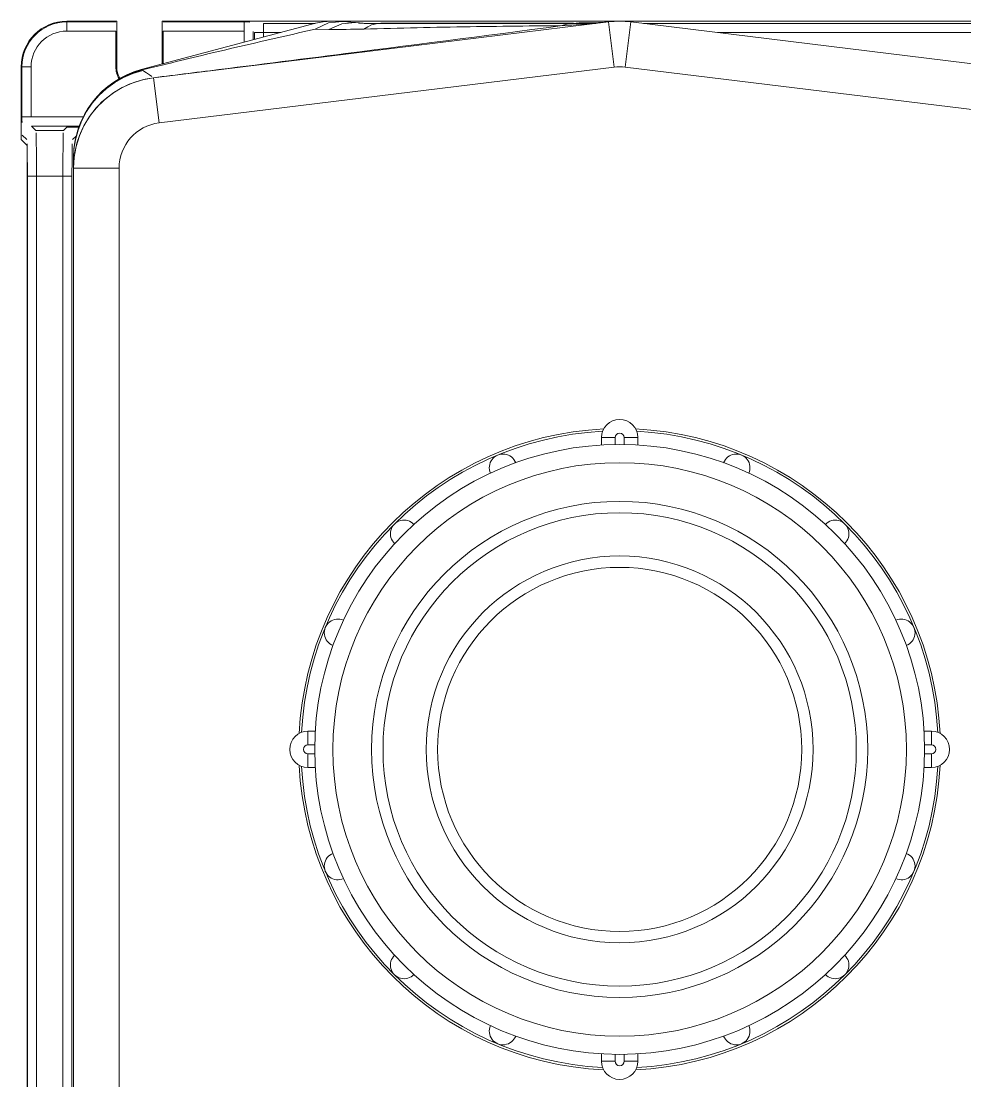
# Model space of a CAD drawing. Units: millimetres at full size. Extents: x -21196 to 21204, y -11807 to 11807.
# Drawn here: x -14493 to -14285.7, y -7192.9 to -6960.1 of the extents above; entities that cross this region are included whole.
import ezdxf

# ---------------------------------------------------------------- set-up
doc = ezdxf.new("R2010")
doc.units = ezdxf.units.MM
doc.header["$LTSCALE"] = 0.5
doc.layers.add('0-D_ボイラ設備-高圧ボイラ設備(241129配置図菊池追記(立面図).jww)(機器配置図 260128.dwg)', color=7, linetype='Continuous', lineweight=9)

msp = doc.modelspace()

# ---------------------------------------------------------------- linework, layer by layer
at = {"layer": '0-D_ボイラ設備-高圧ボイラ設備(241129配置図菊池追記(立面図).jww)(機器配置図 260128.dwg)'}
for p, q in [((-14482.9993, -6960.0621), (-14482.9993, -6962.237)), ((-14471.9993, -6960.0621), (-14482.9993, -6960.0621)), ((-14482.9993, -6960.2373), (-14472.1744, -6960.2373)), ((-14471.9993, -6960.0621), (-14471.9993, -6970.0621)), ((-14466.6351, -6970.6967), (-14429.1351, -6960.7328)), ((-14463.9366, -6972.4897), (-14363.9366, -6960.2112)), ((-14461.9993, -6969.4649), (-14461.9993, -6960.0621)), ((-14461.9993, -6960.0621), (-14196.9993, -6960.0621)), ((-14461.8241, -6960.2373), (-14443.999, -6960.2373)), ((-14443.999, -6964.6822), (-14443.999, -6960.2373)), ((-14443.3801, -6960.2381), (-14443.999, -6960.2373)), ((-14442.7762, -6960.2406), (-14443.3801, -6960.2381)), ((-14439.754, -6960.5515), (-14428.3964, -6960.5515)), ((-14439.754, -6960.5515), (-14439.754, -6963.5543)), ((-14425.4474, -6960.4291), (-14428.4166, -6961.8036)), ((-14422.3991, -6960.1263), (-14425.4474, -6960.4291)), ((-14422.5211, -6960.6138), (-14425.3902, -6961.851)), ((-14419.5857, -6960.3521), (-14422.5211, -6960.6138)), ((-14422.3991, -6960.1263), (-14419.5857, -6960.3521)), ((-14419.5687, -6960.3534), (-14417.0111, -6960.5587)), ((-14418.2515, -6960.5177), (-14418.8922, -6960.4793)), ((-14417.6102, -6960.545), (-14418.2515, -6960.5177)), ((-14416.8162, -6960.5682), (-14417.6102, -6960.545)), ((-14366.708, -6960.5515), (-14417.1012, -6960.5515)), ((-14415.9964, -6960.8874), (-14416.8488, -6961.2687)), ((-14416.022, -6960.5813), (-14416.8162, -6960.5682)), ((-14415.0612, -6960.5857), (-14416.022, -6960.5813)), ((-14414.9886, -6960.6112), (-14415.9964, -6960.8874)), ((-14414.1003, -6960.5794), (-14415.0612, -6960.5857)), ((-14413.9708, -6960.5168), (-14414.9886, -6960.6112)), ((-14413.0137, -6960.5142), (-14413.9735, -6960.5168)), ((-14412.0539, -6960.5116), (-14413.0137, -6960.5142)), ((-14411.0941, -6960.5089), (-14412.0539, -6960.5116)), ((-14410.1343, -6960.5063), (-14411.0941, -6960.5089)), ((-14409.1746, -6960.5036), (-14410.1343, -6960.5063)), ((-14408.2148, -6960.5009), (-14409.1746, -6960.5036)), ((-14407.255, -6960.4982), (-14408.2148, -6960.5009)), ((-14406.2952, -6960.4956), (-14407.255, -6960.4982)), ((-14405.3354, -6960.493), (-14406.2952, -6960.4956)), ((-14404.3756, -6960.4905), (-14405.3354, -6960.493)), ((-14403.4158, -6960.4881), (-14404.3756, -6960.4905)), ((-14402.4561, -6960.4857), (-14403.4158, -6960.4881)), ((-14401.4963, -6960.4834), (-14402.4561, -6960.4857)), ((-14400.5365, -6960.4813), (-14401.4963, -6960.4834)), ((-14399.427, -6960.479), (-14400.5365, -6960.4813)), ((-14398.3174, -6960.4768), (-14399.427, -6960.479)), ((-14397.2079, -6960.4748), (-14398.3174, -6960.4768)), ((-14396.0984, -6960.473), (-14397.2079, -6960.4748)), ((-14394.9889, -6960.4713), (-14396.0984, -6960.473)), ((-14393.8794, -6960.4698), (-14394.9889, -6960.4713)), ((-14392.7698, -6960.4684), (-14393.8794, -6960.4698)), ((-14391.6603, -6960.4671), (-14392.7698, -6960.4684)), ((-14390.5508, -6960.466), (-14391.6603, -6960.4671)), ((-14389.4413, -6960.465), (-14390.5508, -6960.466)), ((-14388.3317, -6960.4642), (-14389.4413, -6960.465)), ((-14387.2222, -6960.4634), (-14388.3317, -6960.4642)), ((-14386.1127, -6960.4628), (-14387.2222, -6960.4634)), ((-14385.0032, -6960.4623), (-14386.1127, -6960.4628)), ((-14383.8936, -6960.4618), (-14385.0032, -6960.4623)), ((-14382.9518, -6960.4616), (-14383.8936, -6960.4618)), ((-14382.0099, -6960.4613), (-14382.9518, -6960.4616)), ((-14381.0681, -6960.4612), (-14382.0099, -6960.4613)), ((-14380.1262, -6960.4611), (-14381.0681, -6960.4612)), ((-14379.1844, -6960.461), (-14380.1262, -6960.4611)), ((-14378.2425, -6960.4609), (-14379.1844, -6960.461)), ((-14377.3007, -6960.4609), (-14378.2425, -6960.4609)), ((-14376.3588, -6960.4609), (-14377.3007, -6960.4609)), ((-14375.417, -6960.4609), (-14376.3588, -6960.4609)), ((-14374.4751, -6960.4608), (-14375.417, -6960.4609)), ((-14373.5333, -6960.4608), (-14374.4751, -6960.4608)), ((-14372.8974, -6960.6062), (-14374.1177, -6961.037)), ((-14372.5914, -6960.4608), (-14373.5333, -6960.4608)), ((-14372.9171, -6960.962), (-14373.5174, -6960.9996)), ((-14371.992, -6960.9035), (-14372.9171, -6960.962)), ((-14371.6592, -6960.4607), (-14372.8974, -6960.6062)), ((-14371.6496, -6960.4607), (-14372.5914, -6960.4608)), ((-14371.067, -6960.8427), (-14371.992, -6960.9035)), ((-14370.4113, -6960.458), (-14371.087, -6960.4602)), ((-14370.1423, -6960.7784), (-14371.067, -6960.8427)), ((-14369.7357, -6960.454), (-14370.4113, -6960.458)), ((-14369.218, -6960.7089), (-14370.1423, -6960.7784)), ((-14369.0601, -6960.4477), (-14369.7357, -6960.454)), ((-14368.2943, -6960.6329), (-14369.218, -6960.7089)), ((-14368.2472, -6960.437), (-14369.0601, -6960.4477)), ((-14367.4228, -6960.5543), (-14368.2943, -6960.6329)), ((-14367.4343, -6960.4219), (-14368.2472, -6960.437)), ((-14366.7989, -6960.406), (-14367.4343, -6960.4219)), ((-14366.5517, -6960.4707), (-14367.4228, -6960.5543)), ((-14366.1638, -6960.3838), (-14366.7989, -6960.406)), ((-14365.6809, -6960.3843), (-14366.5517, -6960.4707)), ((-14365.2826, -6960.3425), (-14366.1638, -6960.3838)), ((-14364.8102, -6960.2971), (-14365.6809, -6960.3843)), ((-14363.9393, -6960.2114), (-14364.8102, -6960.2971)), ((-14361.5013, -6960.062), (-14363.9393, -6960.2114)), ((-14362.718, -6970.1367), (-14363.9366, -6960.2112)), ((-14359.0632, -6960.2111), (-14361.5013, -6960.062)), ((-14356.2906, -6960.5515), (-14251.2791, -6960.5515)), ((-14472.2087, -6962.237), (-14482.9993, -6962.237)), ((-14472.2087, -6970.0621), (-14472.2087, -6962.237)), ((-14461.7898, -6962.237), (-14461.7898, -6969.4092)), ((-14443.999, -6962.237), (-14461.7898, -6962.237)), ((-14441.9993, -6962.3056), (-14441.9993, -6964.1508)), ((-14441.7537, -6962.5512), (-14435.9788, -6962.5512)), ((-14441.7537, -6964.0856), (-14441.7537, -6962.5512)), ((-14433.3985, -6962.9558), (-14435.0595, -6963.3383)), ((-14431.7376, -6962.5727), (-14433.3985, -6962.9558)), ((-14430.077, -6962.1888), (-14431.7376, -6962.5727)), ((-14428.4166, -6961.8036), (-14430.077, -6962.1888)), ((-14425.3902, -6961.851), (-14428.4166, -6961.8036)), ((-14424.4413, -6961.8559), (-14425.3902, -6961.851)), ((-14423.4923, -6961.8622), (-14424.4413, -6961.8559)), ((-14422.5433, -6961.8657), (-14423.4923, -6961.8622)), ((-14421.5944, -6961.8623), (-14422.5433, -6961.8657)), ((-14420.6161, -6961.8484), (-14421.5944, -6961.8623)), ((-14419.6378, -6961.8272), (-14420.6161, -6961.8484)), ((-14418.6595, -6961.803), (-14419.6378, -6961.8272)), ((-14417.6813, -6961.7803), (-14418.6595, -6961.803)), ((-14416.8488, -6961.2687), (-14417.6813, -6961.7803)), ((-14416.2242, -6961.7476), (-14417.6813, -6961.7803)), ((-14414.7671, -6961.7141), (-14416.2242, -6961.7476)), ((-14413.31, -6961.68), (-14414.7671, -6961.7141)), ((-14411.8529, -6961.6455), (-14413.31, -6961.68)), ((-14410.3959, -6961.6109), (-14411.8529, -6961.6455)), ((-14408.9388, -6961.5762), (-14410.3959, -6961.6109)), ((-14407.4817, -6961.5417), (-14408.9388, -6961.5762)), ((-14406.0246, -6961.5076), (-14407.4817, -6961.5417)), ((-14404.5676, -6961.4741), (-14406.0246, -6961.5076)), ((-14403.1104, -6961.4414), (-14404.5676, -6961.4741)), ((-14401.6533, -6961.4097), (-14403.1104, -6961.4414)), ((-14400.1962, -6961.3792), (-14401.6533, -6961.4097)), ((-14398.739, -6961.3501), (-14400.1962, -6961.3792)), ((-14397.2818, -6961.3225), (-14398.739, -6961.3501)), ((-14395.8246, -6961.2967), (-14397.2818, -6961.3225)), ((-14394.3776, -6961.273), (-14395.8246, -6961.2967)), ((-14392.9306, -6961.2511), (-14394.3776, -6961.273)), ((-14393.404, -6963.5472), (-14390.2589, -6963.1399)), ((-14391.4835, -6961.2307), (-14392.9306, -6961.2511)), ((-14390.0364, -6961.2117), (-14391.4835, -6961.2307)), ((-14390.2589, -6963.1399), (-14387.1139, -6962.7318)), ((-14388.5893, -6961.1939), (-14390.0364, -6961.2117)), ((-14387.1421, -6961.177), (-14388.5893, -6961.1939)), ((-14385.695, -6961.161), (-14387.1421, -6961.177)), ((-14387.1139, -6962.7318), (-14383.969, -6962.323)), ((-14384.2478, -6961.1455), (-14385.695, -6961.161)), ((-14382.8007, -6961.1304), (-14384.2478, -6961.1455)), ((-14383.969, -6962.323), (-14380.8243, -6961.9134)), ((-14381.3535, -6961.1155), (-14382.8007, -6961.1304)), ((-14379.9063, -6961.1006), (-14381.3535, -6961.1155)), ((-14380.8243, -6961.9134), (-14377.6796, -6961.5029)), ((-14378.4592, -6961.0855), (-14379.9063, -6961.1006)), ((-14377.012, -6961.07), (-14378.4592, -6961.0855)), ((-14377.6796, -6961.5029), (-14374.535, -6961.0917)), ((-14375.5649, -6961.0539), (-14377.012, -6961.07)), ((-14374.1177, -6961.037), (-14375.5649, -6961.0539)), ((-14373.5174, -6960.9996), (-14374.1177, -6961.037)), ((-14217.2791, -6962.5512), (-14340.0043, -6962.5512)), ((-14445.0245, -6965.6373), (-14446.6845, -6966.0239)), ((-14443.3642, -6965.2521), (-14445.0245, -6965.6373)), ((-14441.7035, -6964.8681), (-14443.3642, -6965.2521)), ((-14440.0426, -6964.4851), (-14441.7035, -6964.8681)), ((-14438.3816, -6964.1026), (-14440.0426, -6964.4851)), ((-14436.7206, -6963.7204), (-14438.3816, -6964.1026)), ((-14435.0595, -6963.3383), (-14436.7206, -6963.7204)), ((-14412.2766, -6965.9747), (-14409.131, -6965.572)), ((-14409.131, -6965.572), (-14405.9854, -6965.1685)), ((-14405.9854, -6965.1685), (-14402.8399, -6964.7643)), ((-14402.8399, -6964.7643), (-14399.6945, -6964.3594)), ((-14399.6945, -6964.3594), (-14396.5492, -6963.9537)), ((-14396.5492, -6963.9537), (-14393.404, -6963.5472)), ((-14454.2571, -6967.8164), (-14455.1944, -6968.0423)), ((-14453.3196, -6967.5914), (-14454.2571, -6967.8164)), ((-14451.6617, -6967.1958), (-14453.3196, -6967.5914)), ((-14450.0032, -6966.8029), (-14451.6617, -6967.1958)), ((-14448.3441, -6966.4123), (-14450.0032, -6966.8029)), ((-14446.6845, -6966.0239), (-14448.3441, -6966.4123)), ((-14429.6637, -6968.1871), (-14427.6763, -6967.9354)), ((-14427.6763, -6967.9354), (-14425.6889, -6967.6834)), ((-14425.6889, -6967.6834), (-14423.7015, -6967.431)), ((-14423.7015, -6967.431), (-14421.7142, -6967.1784)), ((-14421.7142, -6967.1784), (-14418.5683, -6966.7779)), ((-14418.5683, -6966.7779), (-14415.4224, -6966.3766)), ((-14415.4224, -6966.3766), (-14412.2766, -6965.9747)), ((-14490.8244, -6970.0621), (-14492.9993, -6970.0621)), ((-14492.8241, -6981.0968), (-14492.8241, -6970.0621)), ((-14490.8244, -6970.0621), (-14490.8244, -6981.0968)), ((-14463.625, -6970.0968), (-14464.5616, -6970.3256)), ((-14462.6884, -6969.8679), (-14463.625, -6970.0968)), ((-14362.718, -6970.1367), (-14462.718, -6982.4151)), ((-14461.7518, -6969.6389), (-14462.6884, -6969.8679)), ((-14460.8153, -6969.4099), (-14461.7518, -6969.6389)), ((-14459.8787, -6969.181), (-14460.8153, -6969.4099)), ((-14458.9421, -6968.9524), (-14459.8787, -6969.181)), ((-14458.0053, -6968.7241), (-14458.9421, -6968.9524)), ((-14457.0685, -6968.4962), (-14458.0053, -6968.7241)), ((-14456.1315, -6968.2689), (-14457.0685, -6968.4962)), ((-14455.1944, -6968.0423), (-14456.1315, -6968.2689)), ((-14447.5524, -6970.4384), (-14445.5646, -6970.1896)), ((-14445.5646, -6970.1896), (-14443.5768, -6969.9405)), ((-14443.5768, -6969.9405), (-14441.5891, -6969.691)), ((-14441.5891, -6969.691), (-14439.6014, -6969.4411)), ((-14439.6014, -6969.4411), (-14437.6138, -6969.191)), ((-14437.6138, -6969.191), (-14435.6262, -6968.9405)), ((-14435.6262, -6968.9405), (-14433.6387, -6968.6897)), ((-14433.6387, -6968.6897), (-14431.6512, -6968.4386)), ((-14431.6512, -6968.4386), (-14429.6637, -6968.1871)), ((-14470.6442, -6972.3656), (-14472.5876, -6973.4995)), ((-14470.504, -6972.4201), (-14472.4535, -6973.5377)), ((-14468.5846, -6971.456), (-14470.6442, -6972.3656)), ((-14468.4405, -6971.5271), (-14470.504, -6972.4201)), ((-14466.435, -6970.7823), (-14468.5846, -6971.456)), ((-14466.2891, -6970.8702), (-14468.4405, -6971.5271)), ((-14465.4982, -6970.5542), (-14466.435, -6970.7823)), ((-14463.9471, -6972.4804), (-14466.3228, -6972.9202)), ((-14463.9395, -6972.4894), (-14466.3151, -6972.9284)), ((-14466.2891, -6970.8702), (-14465.4593, -6971.3957)), ((-14464.5616, -6970.3256), (-14465.4982, -6970.5542)), ((-14465.4593, -6971.3957), (-14464.7766, -6971.8639)), ((-14464.7766, -6971.8639), (-14464.283, -6972.2242)), ((-14463.9471, -6972.4804), (-14462.9918, -6972.3616)), ((-14462.718, -6982.4151), (-14463.9366, -6972.4897)), ((-14462.9918, -6972.3616), (-14462.0365, -6972.2428)), ((-14462.0365, -6972.2428), (-14461.0811, -6972.1239)), ((-14461.0811, -6972.1239), (-14460.1258, -6972.0052)), ((-14460.1258, -6972.0052), (-14459.1705, -6971.8864)), ((-14459.1705, -6971.8864), (-14458.2152, -6971.7676)), ((-14458.2152, -6971.7676), (-14457.2599, -6971.6488)), ((-14457.2599, -6971.6488), (-14456.3046, -6971.5299)), ((-14456.3046, -6971.5299), (-14455.3493, -6971.4111)), ((-14455.3493, -6971.4111), (-14454.3939, -6971.2921)), ((-14454.3939, -6971.2921), (-14453.4387, -6971.1732)), ((-14453.4387, -6971.1732), (-14452.4834, -6971.0541)), ((-14452.4834, -6971.0541), (-14451.5281, -6970.935)), ((-14451.5281, -6970.935), (-14449.5402, -6970.6869)), ((-14449.5402, -6970.6869), (-14447.5524, -6970.4384)), ((-14474.3902, -6974.8434), (-14476.029, -6976.3801)), ((-14474.2643, -6974.866), (-14475.9134, -6976.388)), ((-14472.5876, -6973.4995), (-14474.3902, -6974.8434)), ((-14472.4535, -6973.5377), (-14474.2643, -6974.866)), ((-14470.8293, -6974.6385), (-14472.8944, -6975.892)), ((-14470.822, -6974.6456), (-14472.8874, -6975.8987)), ((-14468.628, -6973.6431), (-14470.8293, -6974.6385)), ((-14468.6205, -6973.6507), (-14470.822, -6974.6456)), ((-14466.3228, -6972.9202), (-14468.628, -6973.6431)), ((-14466.3151, -6972.9284), (-14468.6205, -6973.6507)), ((-14476.029, -6976.3801), (-14477.4833, -6978.0902)), ((-14475.9134, -6976.388), (-14477.38, -6978.0845)), ((-14472.8944, -6975.892), (-14474.7932, -6977.3852)), ((-14472.8874, -6975.8987), (-14474.7867, -6977.3918)), ((-14477.4833, -6978.0902), (-14478.7345, -6979.9518)), ((-14477.38, -6978.0845), (-14478.6454, -6979.9339)), ((-14476.4979, -6979.0963), (-14477.9838, -6981.0004)), ((-14476.4921, -6979.1029), (-14477.9787, -6981.0071)), ((-14474.7932, -6977.3852), (-14476.4979, -6979.0963)), ((-14474.7867, -6977.3918), (-14476.4921, -6979.1029)), ((-14479.3953, -6981.0968), (-14492.8241, -6981.0968)), ((-14492.8241, -6981.0968), (-14492.8233, -6981.7156)), ((-14492.8233, -6981.7156), (-14492.8208, -6982.3195)), ((-14479.6937, -6981.913), (-14480.5115, -6983.9965)), ((-14478.7345, -6979.9518), (-14479.7668, -6981.9415)), ((-14478.6454, -6979.9339), (-14479.6937, -6981.913)), ((-14477.9838, -6981.0004), (-14479.2292, -6983.0697)), ((-14477.9787, -6981.0071), (-14479.2249, -6983.0767)), ((-14489.7747, -6984.0776), (-14483.7002, -6984.0776)), ((-14483.7002, -6984.0776), (-14482.9647, -6983.342)), ((-14482.9647, -6983.342), (-14480.3493, -6983.342)), ((-14480.567, -6984.0339), (-14481.125, -6986.2023)), ((-14480.5115, -6983.9965), (-14481.0886, -6986.1581)), ((-14479.7668, -6981.9415), (-14480.567, -6984.0339)), ((-14479.2292, -6983.0697), (-14480.2158, -6985.274)), ((-14479.2249, -6983.0767), (-14480.2125, -6985.2815)), ((-14491.7744, -6986.0773), (-14492.7555, -6985.0961)), ((-14489.7122, -6985.2221), (-14489.7321, -6984.6096)), ((-14489.6938, -6986.0479), (-14489.7122, -6985.2221)), ((-14489.6775, -6987.067), (-14489.6938, -6986.0479)), ((-14483.781, -6986.0479), (-14483.7974, -6987.067)), ((-14483.7627, -6985.2221), (-14483.781, -6986.0479)), ((-14483.7428, -6984.6096), (-14483.7627, -6985.2221)), ((-14480.9993, -6985.376), (-14481.7005, -6986.0773)), ((-14481.125, -6986.2023), (-14481.4055, -6988.1051)), ((-14481.0886, -6986.1581), (-14481.3963, -6988.1509)), ((-14480.2158, -6985.274), (-14480.9292, -6987.5811)), ((-14480.2125, -6985.2815), (-14480.9269, -6987.5892)), ((-14491.6935, -6987.6535), (-14491.7119, -6986.9929)), ((-14491.6903, -6989.3787), (-14491.7046, -6988.6653)), ((-14491.6772, -6988.4688), (-14491.6935, -6987.6535)), ((-14491.6633, -6989.4191), (-14491.6772, -6988.4688)), ((-14489.6636, -6988.2548), (-14489.6775, -6987.067)), ((-14489.6523, -6989.5829), (-14489.6636, -6988.2548)), ((-14483.8113, -6988.2548), (-14483.8225, -6989.5829)), ((-14483.7974, -6987.067), (-14483.8113, -6988.2548)), ((-14481.7977, -6988.4688), (-14481.8116, -6989.4191)), ((-14481.7813, -6987.6535), (-14481.7977, -6988.4688)), ((-14481.763, -6986.9929), (-14481.7813, -6987.6535)), ((-14481.4055, -6988.1051), (-14481.4993, -6990.026)), ((-14481.3963, -6988.1509), (-14481.4993, -6990.1645)), ((-14480.9292, -6987.5811), (-14481.3562, -6989.9333)), ((-14480.9269, -6987.5892), (-14481.3557, -6989.9471)), ((-14491.6781, -6990.2102), (-14491.6903, -6989.3787)), ((-14491.6682, -6991.1398), (-14491.6781, -6990.2102)), ((-14491.6611, -6992.1452), (-14491.6682, -6991.1398)), ((-14491.652, -6990.4815), (-14491.6633, -6989.4191)), ((-14491.6438, -6991.6305), (-14491.652, -6990.4815)), ((-14489.6441, -6991.0191), (-14489.6523, -6989.5829)), ((-14489.6391, -6992.529), (-14489.6441, -6991.0191)), ((-14483.8307, -6991.0191), (-14483.8357, -6992.529)), ((-14483.8225, -6989.5829), (-14483.8307, -6991.0191)), ((-14481.8228, -6990.4815), (-14481.831, -6991.6305)), ((-14481.8116, -6989.4191), (-14481.8228, -6990.4815)), ((-14481.3562, -6989.9333), (-14481.4993, -6992.3196)), ((-14481.3557, -6989.9471), (-14481.4993, -6992.3393)), ((-14481.4993, -6990.9376), (-14481.4993, -6990.1645)), ((-14481.4993, -6991.5624), (-14481.4993, -6990.9376)), ((-14491.6567, -6993.2021), (-14491.6611, -6992.1452)), ((-14491.6552, -6994.2851), (-14491.6567, -6993.2021)), ((-14491.6388, -6992.8384), (-14491.6438, -6991.6305)), ((-14491.6372, -6994.0761), (-14491.6388, -6992.8384)), ((-14489.6375, -6994.0761), (-14489.6391, -6992.529)), ((-14483.8357, -6992.529), (-14483.8374, -6994.0761)), ((-14481.836, -6992.8384), (-14481.8377, -6994.0761)), ((-14481.831, -6991.6305), (-14481.836, -6992.8384)), ((-14471.4993, -6992.3406), (-14471.4993, -7277.7837)), ((-14491.6552, -6994.2851), (-14491.6552, -7275.8392)), ((-14491.6372, -6994.0761), (-14481.8377, -6994.0761)), ((-14491.6372, -7276.0482), (-14491.6372, -6994.0761)), ((-14489.6375, -6994.0761), (-14489.6375, -7276.0482)), ((-14483.8374, -7276.0482), (-14483.8374, -6994.0761)), ((-14481.8377, -6994.0761), (-14481.8377, -7276.0482)), ((-14365.4993, -7053.1817), (-14365.4993, -7051.5621)), ((-14362.4993, -7051.5621), (-14365.4993, -7051.5621)), ((-14362.4993, -7051.5621), (-14362.4993, -7053.0696)), ((-14360.4993, -7051.5621), (-14357.4993, -7051.5621)), ((-14360.4993, -7053.0696), (-14360.4993, -7051.5621)), ((-14357.4993, -7051.5621), (-14357.4993, -7053.1817)), ((-14429.9993, -7119.0621), (-14429.9993, -7116.0621)), ((-14429.9993, -7116.0621), (-14428.3797, -7116.0621)), ((-14294.6188, -7116.0621), (-14292.9993, -7116.0621)), ((-14292.9993, -7119.0621), (-14292.9993, -7116.0621)), ((-14428.4918, -7119.0621), (-14429.9993, -7119.0621)), ((-14292.9993, -7119.0621), (-14294.5067, -7119.0621)), ((-14429.9993, -7121.0621), (-14428.4918, -7121.0621)), ((-14429.9993, -7121.0621), (-14429.9993, -7124.0621)), ((-14428.3797, -7124.0621), (-14429.9993, -7124.0621)), ((-14360.4993, -7188.5621), (-14360.4993, -7187.0547)), ((-14360.4993, -7188.5621), (-14357.4993, -7188.5621)), ((-14357.4993, -7186.9426), (-14357.4993, -7188.5621))]:
    msp.add_line(p, q, dxfattribs=at)
for points in [[(-14273.2806, -6980.8189), (-14360.2806, -6970.1367), (-14359.0619, -6960.2112), (-14272.0619, -6970.8935)], [(-14492.9993, -6970.0621), (-14492.9993, -6986.0621), (-14491.7753, -6987.2861)], [(-14480.2604, -6983.0964), (-14490.7558, -6983.0964), (-14489.7747, -6984.0776)], [(-14471.4993, -6992.3406), (-14481.4993, -6992.3406), (-14481.4993, -7277.7837)], [(-14294.5067, -7121.0621), (-14292.9993, -7121.0621), (-14292.9993, -7124.0621), (-14294.6188, -7124.0621)], [(-14362.4993, -7187.0547), (-14362.4993, -7188.5621), (-14365.4993, -7188.5621), (-14365.4993, -7186.9426)]]:
    msp.add_lwpolyline(points, dxfattribs=at)
for radius in [67, 63, 54.5, 52, 42.5, 40]:
    msp.add_circle((-14361.4993, -7120.0621), radius, dxfattribs=at)
for centre, radius, start, end in [((-14482.9993, -6970.0621), 10, 90, 180), ((-14482.9993, -6970.0621), 9.825, 90, 180), ((-14423.9993, -6980.0621), 20, 85.411, 104.88), ((-14361.4993, -6980.0621), 20, 83, 97), ((-14482.9993, -6970.0621), 7.825, 90, 180), ((-14466.9993, -6970.0621), 5.209, 180, 210.431), ((-14466.9993, -6970.0621), 5, 180, 210.463), ((-14361.4993, -6980.0621), 10, 83, 97), ((-14461.4993, -6990.026), 20, 104.88, 180), ((-14461.4993, -6992.3406), 20, 97, 180), ((-14461.4993, -6992.3406), 10, 97, 180), ((-14361.4993, -7051.5621), 4, 0, 180), ((-14361.4993, -7120.0621), 70.5, 92.856, 177.144), ((-14361.4993, -7120.0621), 70, 93.069, 176.931), ((-14361.4993, -7051.5621), 1, 0, 180), ((-14361.4993, -7120.0621), 70.5, 2.856, 87.144), ((-14361.4993, -7120.0621), 70, 3.069, 86.931), ((-14387.139, -7058.1622), 3, 21.217, 203.783), ((-14335.8595, -7058.1622), 3, 336.217, 158.783), ((-14408.8754, -7072.686), 3, 43.717, 226.283), ((-14314.1231, -7072.686), 3, 313.717, 136.283), ((-14423.3992, -7094.4224), 3, 66.217, 248.783), ((-14299.5993, -7094.4224), 3, 291.217, 113.783), ((-14429.9993, -7120.0621), 4, 90, 270), ((-14292.9993, -7120.0621), 4, 270, 90), ((-14429.9993, -7120.0621), 1, 90, 270), ((-14292.9993, -7120.0621), 1, 270, 90), ((-14361.4993, -7120.0621), 70.5, 182.856, 267.144), ((-14361.4993, -7120.0621), 70, 183.069, 266.931), ((-14361.4993, -7120.0621), 70.5, 272.856, 357.144), ((-14361.4993, -7120.0621), 70, 273.069, 356.931), ((-14423.3992, -7145.7019), 3, 111.217, 293.783), ((-14299.5993, -7145.7019), 3, 246.217, 68.783), ((-14408.8754, -7167.4383), 3, 133.717, 316.283), ((-14314.1231, -7167.4383), 3, 223.717, 46.283), ((-14387.139, -7181.9621), 3, 156.217, 338.783), ((-14335.8595, -7181.9621), 3, 201.217, 23.783), ((-14361.4993, -7188.5621), 4, 180, 0), ((-14361.4993, -7188.5621), 1, 180, 0)]:
    msp.add_arc(centre, radius, start, end, dxfattribs=at)

doc.saveas('drawing.dxf')
